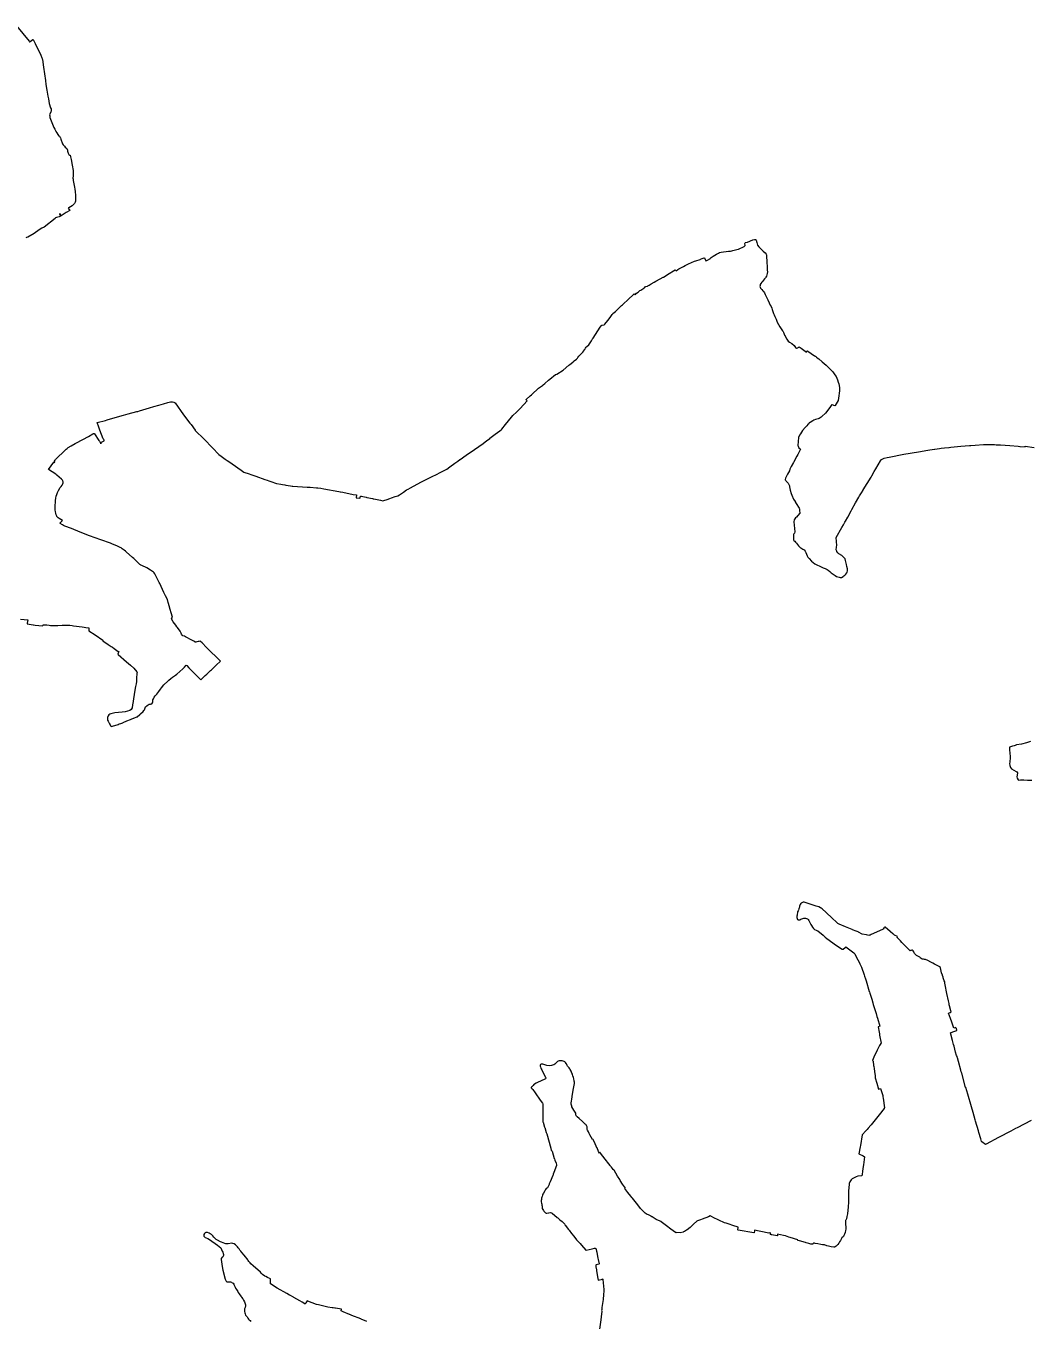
# Model space of a CAD drawing. Header units: inches. Extents: x 1341578 to 1502124, y 557203 to 748561.
# Drawn here: x 1472535 to 1475852, y 596717 to 600995 of the extents above; entities that cross this region are included whole.
import ezdxf

# ---------------------------------------------------------------- set-up
doc = ezdxf.new("R2010")
doc.units = ezdxf.units.IN
doc.header["$MEASUREMENT"] = 0
doc.layers.add('Zipcode', color=7, linetype='Continuous')

msp = doc.modelspace()

# ---------------------------------------------------------------- linework, layer by layer
at = {"layer": 'Zipcode'}
for points in [[(1472503.7, 600994.7), (1472546.3, 600944), (1472547.3, 600942.6), (1472548, 600942.3), (1472549.2, 600943.1), (1472549.6, 600943.4), (1472557.5, 600949.6), (1472558.5, 600950.1), (1472559.5, 600949.5), (1472559.6, 600949.5), (1472566.2, 600936.2), (1472584.2, 600897.5), (1472587.9, 600889.5), (1472589.1, 600886.8), (1472589.3, 600885.8), (1472589.8, 600883.5), (1472593.5, 600858.2), (1472599.7, 600814), (1472599.7, 600813.9), (1472601.4, 600801.2), (1472603.8, 600782.7), (1472607.6, 600762.6), (1472609.2, 600753.6), (1472612, 600738.2), (1472616.8, 600724.6), (1472618.4, 600720.7), (1472618.8, 600716.5), (1472618.4, 600713.6), (1472617.1, 600711), (1472617, 600710.8), (1472613.3, 600700.7), (1472613.6, 600698.1), (1472614.6, 600692.6), (1472627.8, 600659.6), (1472630.3, 600653.3), (1472633.5, 600647.2), (1472634.1, 600646.3), (1472637.1, 600641), (1472640.6, 600635.9), (1472643, 600633.2), (1472645.6, 600630.2), (1472648.7, 600625.8), (1472649.3, 600624.6), (1472651, 600620.8), (1472655.9, 600605.7), (1472658.3, 600602.2), (1472662.1, 600597), (1472664.6, 600594.7), (1472669.9, 600589.6), (1472672.4, 600584.8), (1472672.8, 600581.5), (1472673.2, 600578.1), (1472674.6, 600574.2), (1472676.6, 600570.3), (1472680.7, 600567.7), (1472680.8, 600567.3), (1472682.4, 600563.1), (1472682.7, 600562.4), (1472683.4, 600557.7), (1472684.6, 600553.4), (1472688.3, 600534.6), (1472691.4, 600516.9), (1472691.4, 600503.3), (1472690.8, 600499), (1472690.6, 600492.3), (1472690.8, 600488.2), (1472691.6, 600483.6), (1472692.4, 600478.9), (1472695.2, 600462.1), (1472696.2, 600455.3), (1472697.3, 600447.8), (1472699.3, 600434.4), (1472699.3, 600426.4), (1472699.1, 600419.4), (1472698.6, 600415.7), (1472697.3, 600412.4), (1472695.6, 600408.2), (1472692.8, 600404.4), (1472687.6, 600400.4), (1472676.6, 600394.1), (1472675.2, 600392.9), (1472680, 600385.5), (1472668.1, 600378.3), (1472651.1, 600367.7), (1472647.3, 600375.1), (1472645.8, 600374.4), (1472647.5, 600370.5), (1472649.3, 600366.4), (1472645.2, 600364.6), (1472635.9, 600361.9), (1472632.9, 600360.3), (1472631.7, 600358.4), (1472595.2, 600329.9), (1472587.3, 600326.8), (1472579.2, 600320.8), (1472562.8, 600308.9), (1472542, 600297.5), (1472537.2, 600296), (1472534.5, 600295)], [(1472517.3, 599035.1), (1472541.3, 599033), (1472539.7, 599022), (1472539.3, 599019.7), (1472559, 599016.4), (1472560.3, 599016.3), (1472566, 599015.7), (1472590.4, 599013.4), (1472591.2, 599014), (1472591.3, 599014.4), (1472591.7, 599015.4), (1472592.6, 599016.3), (1472594.2, 599016.8), (1472604.2, 599016.2), (1472612.1, 599015.6), (1472616.4, 599014.9), (1472622.2, 599014.3), (1472641, 599014.7), (1472655.4, 599015.1), (1472679.9, 599015.3), (1472687.8, 599014.4), (1472692.5, 599013.7), (1472720.4, 599010), (1472728, 599008.9), (1472733.1, 599008.1), (1472743, 599006.7), (1472742.5, 598996.6), (1472764.3, 598983.2), (1472789.7, 598965.9), (1472788.8, 598964.1), (1472807.3, 598951.4), (1472816.3, 598945.6), (1472821.3, 598942.4), (1472826.9, 598938.8), (1472840, 598928.9), (1472841.5, 598928.1), (1472839.2, 598919.6), (1472839.9, 598918.4), (1472867.7, 598894.9), (1472881, 598883.6), (1472891.9, 598873.8), (1472901.9, 598861.2), (1472902.4, 598859.1), (1472901.8, 598856.1), (1472900.7, 598840.6), (1472900.5, 598835.1), (1472900, 598829.3), (1472899.5, 598822.1), (1472897.6, 598813), (1472894.3, 598794.3), (1472889.4, 598764.4), (1472889.2, 598762.9), (1472887.3, 598752.4), (1472886.5, 598742.1), (1472883.3, 598737.3), (1472878.4, 598733.7), (1472862.9, 598729.6), (1472853.1, 598728.6), (1472828.4, 598725.9), (1472819.6, 598724.1), (1472815.4, 598723), (1472811.8, 598721.3), (1472809.2, 598719.4), (1472806.8, 598716.1), (1472805.4, 598713.7), (1472804.6, 598710.8), (1472804.4, 598706.4), (1472805, 598702.1), (1472806.4, 598699), (1472811.1, 598689.8), (1472813, 598686.1), (1472814.8, 598683.5), (1472816, 598682.9), (1472816.7, 598682.4), (1472818.9, 598681.4), (1472820.7, 598681.6), (1472832, 598685.4), (1472836.2, 598686.7), (1472839.7, 598688), (1472843.6, 598689.2), (1472848.5, 598690.4), (1472855.3, 598693.3), (1472855.9, 598693.6), (1472868.4, 598699.6), (1472880.2, 598704.2), (1472882.9, 598705.2), (1472890.6, 598708), (1472892.1, 598708.5), (1472902, 598712.9), (1472902.1, 598713), (1472911.2, 598720.1), (1472913.8, 598722.7), (1472922, 598730.9), (1472924.4, 598733.2), (1472926.6, 598735.7), (1472927.5, 598738.9), (1472927.8, 598739.7), (1472930.2, 598745.4), (1472935.9, 598750.6), (1472938.8, 598752.6), (1472942.1, 598754.2), (1472944.4, 598754.9), (1472946.4, 598755), (1472948.3, 598755.2), (1472950.5, 598756.1), (1472952.9, 598758.6), (1472954.1, 598762.4), (1472954.7, 598766.1), (1472954.8, 598768.5), (1472956, 598771.9), (1472959.1, 598777.3), (1472962.6, 598782.1), (1472967.7, 598787.8), (1472974.4, 598796.1), (1472979.3, 598804.5), (1472982.7, 598808.8), (1472990.8, 598818.8), (1473003.4, 598830.3), (1473005.7, 598832.4), (1473007, 598833.6), (1473014.2, 598839.4), (1473019.6, 598843.7), (1473028.8, 598850.5), (1473033.5, 598854), (1473053.9, 598871.3), (1473059, 598877.1), (1473064.6, 598883.4), (1473064.7, 598883.6), (1473066.5, 598881.8), (1473073.5, 598875), (1473112.9, 598834.9), (1473117.1, 598838.9), (1473127.5, 598848.8), (1473132.2, 598853.4), (1473145.3, 598865.9), (1473147.8, 598868.2), (1473163.4, 598883.1), (1473177.8, 598897), (1473131.6, 598941.6), (1473116.8, 598957.7), (1473111.5, 598962.1), (1473111.3, 598962.3), (1473107.2, 598961.9), (1473104.4, 598961.3), (1473099.2, 598960.2), (1473096.3, 598959.7), (1473094, 598959.8), (1473093.6, 598960), (1473089.6, 598962.8), (1473078.9, 598968.4), (1473066.5, 598975), (1473062.1, 598977.3), (1473062, 598977.4), (1473059, 598978.9), (1473053.4, 598980.7), (1473051, 598982.7), (1473049.3, 598986), (1473048.3, 598989.6), (1473045.1, 598996), (1473035.3, 599008.2), (1473034.1, 599010), (1473030.3, 599015.3), (1473025.9, 599021.4), (1473021.5, 599026.9), (1473016.5, 599036.2), (1473019.8, 599042), (1473015, 599056.4), (1473011.9, 599067.7), (1473009.7, 599075.2), (1473009.4, 599076.5), (1473005.2, 599090.8), (1473002.8, 599100.2), (1472996.4, 599112.8), (1472995.3, 599115), (1472992.2, 599121.2), (1472991.2, 599123.2), (1472977.3, 599153.5), (1472975.6, 599156.7), (1472972.3, 599163.2), (1472960.8, 599185.5), (1472958.8, 599188.6), (1472956.5, 599190.6), (1472946.1, 599197.6), (1472944.7, 599198.5), (1472939.5, 599201.7), (1472934.4, 599204.7), (1472932.6, 599205.8), (1472930.2, 599206.8), (1472922, 599210.3), (1472917.6, 599212.1), (1472914.9, 599213.2), (1472913.3, 599214.5), (1472911.3, 599216.1), (1472892.3, 599234.7), (1472891.6, 599235.4), (1472887.6, 599239.1), (1472866.7, 599258.2), (1472863.6, 599260.3), (1472859.5, 599263.1), (1472853, 599267.6), (1472850.5, 599269.9), (1472849.2, 599271), (1472846.5, 599272.3), (1472834.9, 599277.6), (1472821.5, 599283.2), (1472814.8, 599286), (1472782.8, 599297.6), (1472745.7, 599311), (1472714.8, 599322.3), (1472685.3, 599334.3), (1472663.3, 599343), (1472659.3, 599344.6), (1472658.8, 599344.9), (1472656.3, 599346.6), (1472648.4, 599351.8), (1472647.6, 599352.2), (1472656.4, 599360.8), (1472651, 599364.7), (1472645.5, 599368.1), (1472642.9, 599369.5), (1472641.6, 599370.2), (1472639.4, 599372), (1472638.9, 599372.3), (1472636.9, 599375), (1472635.2, 599380), (1472634.1, 599385.7), (1472633.4, 599389.9), (1472632.2, 599396.2), (1472632, 599399.3), (1472631.6, 599406.7), (1472632.7, 599426.4), (1472632.8, 599427.2), (1472633.8, 599434.9), (1472635, 599441.8), (1472637.1, 599447.5), (1472639.7, 599454.1), (1472642.1, 599458.2), (1472643, 599459.8), (1472648.7, 599469.7), (1472651.6, 599473.6), (1472654.9, 599478.2), (1472656.8, 599481.9), (1472657.7, 599486), (1472657.8, 599489.1), (1472657.5, 599490.7), (1472657.3, 599491.7), (1472656, 599494), (1472652.5, 599498.2), (1472637.6, 599510.6), (1472633.9, 599513.7), (1472633.7, 599513.9), (1472609.8, 599530.1), (1472626.9, 599553.6), (1472628.9, 599552.1), (1472630.6, 599554.3), (1472628.8, 599557), (1472629.2, 599557.5), (1472631.9, 599560.9), (1472633.4, 599562.6), (1472666.3, 599594.6), (1472668.6, 599596.9), (1472671.1, 599599.1), (1472674.8, 599602.3), (1472684.2, 599607.8), (1472697.8, 599615.5), (1472701.7, 599617.8), (1472741.4, 599638.8), (1472756.5, 599647.2), (1472758.9, 599648.4), (1472760.3, 599648.5), (1472761.3, 599647.9), (1472776.1, 599625.8), (1472778, 599623), (1472781.3, 599617.1), (1472782.2, 599615.6), (1472782.5, 599614.8), (1472782.7, 599615.7), (1472783.2, 599617.3), (1472783.8, 599618.6), (1472785, 599620), (1472786.9, 599621.1), (1472789.1, 599622.1), (1472791.6, 599623.2), (1472793.5, 599624.3), (1472794, 599624.9), (1472793.1, 599626.7), (1472792.2, 599628.4), (1472790.6, 599631.2), (1472785.1, 599645.1), (1472779.1, 599660), (1472775.6, 599669.4), (1472770, 599684.4), (1472770.9, 599684.6), (1472797.8, 599691.9), (1472804, 599693.6), (1472853.4, 599708), (1472857.8, 599709.3), (1472872.8, 599713.2), (1472901.3, 599720.7), (1472904.3, 599721.6), (1472910.7, 599723.5), (1472942.9, 599733.2), (1472957.5, 599737.2), (1472957.6, 599737.2), (1472974.1, 599741.7), (1472981.7, 599743.8), (1472989.5, 599746.1), (1473004.1, 599750.4), (1473012.8, 599753), (1473019.5, 599753.6), (1473023.4, 599752.2), (1473026.1, 599751.3), (1473026.1, 599751.2), (1473026.2, 599751.2), (1473027.5, 599749.9), (1473027.6, 599749.7), (1473056, 599710.3), (1473076.7, 599683.2), (1473080.5, 599678.1), (1473093.9, 599659.8), (1473094.5, 599658.9), (1473123.4, 599629.7), (1473151, 599600.9), (1473172.4, 599578.7), (1473180, 599573.3), (1473193.6, 599564.1), (1473200.2, 599559.5), (1473205.2, 599556.1), (1473216, 599548.7), (1473246, 599527.5), (1473255.3, 599521.2), (1473272.4, 599515), (1473278, 599513), (1473284.2, 599510.9), (1473294.5, 599507.3), (1473324.2, 599497), (1473331.7, 599494.3), (1473337.3, 599492.3), (1473343.8, 599490), (1473362.6, 599483.7), (1473377.5, 599480.7), (1473383.1, 599479.9), (1473390.1, 599478.8), (1473393.5, 599478.3), (1473409.3, 599475.9), (1473415, 599475), (1473417, 599474.9), (1473464, 599471.7), (1473470.1, 599471.2), (1473474.2, 599470.9), (1473495.2, 599469), (1473499, 599468.7), (1473509.4, 599467.8), (1473518.9, 599466.1), (1473569, 599457), (1473572.9, 599456.3), (1473574, 599456.1), (1473581.5, 599454.5), (1473616.2, 599447.2), (1473626.9, 599445.8), (1473626.8, 599445.2), (1473626.3, 599436.8), (1473626.3, 599435.8), (1473626.5, 599435.8), (1473627.8, 599435.8), (1473638.3, 599435.2), (1473639.5, 599435.7), (1473639.6, 599437.3), (1473640, 599441.8), (1473641.7, 599441.6), (1473643.3, 599441.3), (1473648.1, 599440.5), (1473659, 599438.1), (1473661.5, 599437.6), (1473679.8, 599433.7), (1473679.9, 599433.6), (1473682.5, 599433.1), (1473684.8, 599432.6), (1473706.3, 599428), (1473713.8, 599426.6), (1473713.9, 599426.6), (1473717.1, 599427.5), (1473728.1, 599431.1), (1473737.1, 599434.1), (1473742.6, 599436), (1473755.3, 599440.3), (1473763.7, 599442.9), (1473769, 599445.6), (1473782.4, 599455.3), (1473792.6, 599462), (1473797.5, 599464.8), (1473805.9, 599469.6), (1473839.6, 599487.8), (1473874.7, 599505.6), (1473893.4, 599514.5), (1473901.1, 599518.1), (1473903.9, 599519.4), (1473925.2, 599530.9), (1473935, 599537.9), (1473952.1, 599550.8), (1473961.4, 599557.2), (1473968.8, 599562.3), (1473969.8, 599563.1), (1473989.7, 599576.9), (1474016.4, 599595.3), (1474045, 599615.9), (1474058, 599625.1), (1474062.7, 599628.4), (1474067.6, 599631.8), (1474067.1, 599633.6), (1474085.2, 599646.4), (1474100.2, 599657.5), (1474104.8, 599660.8), (1474106.8, 599662.3), (1474119.2, 599678), (1474138.6, 599702.6), (1474143.4, 599707.6), (1474155.3, 599719.3), (1474159.4, 599723.3), (1474167.9, 599731.6), (1474190.7, 599756.1), (1474190.8, 599756.2), (1474189.5, 599757.6), (1474187.1, 599760.1), (1474187.3, 599760.3), (1474201.2, 599773.3), (1474204.8, 599776.7), (1474209.3, 599780.9), (1474225, 599795.5), (1474228.4, 599798.6), (1474241.9, 599807.4), (1474243.8, 599809.1), (1474249.2, 599813.7), (1474261.6, 599824.6), (1474265.2, 599827.6), (1474284.1, 599843.5), (1474285.1, 599843.8), (1474288.9, 599845), (1474310.1, 599858.2), (1474328.8, 599874), (1474330.7, 599875.5), (1474342.5, 599884.8), (1474346.4, 599888), (1474353.2, 599893.7), (1474356.9, 599897.4), (1474358, 599899.1), (1474361.1, 599904), (1474370, 599912.2), (1474371.2, 599913.3), (1474375.2, 599918.1), (1474376.1, 599919.2), (1474381.4, 599926.1), (1474383.1, 599930.1), (1474385.2, 599933.7), (1474388.2, 599936.4), (1474394.6, 599941.7), (1474403.4, 599955.1), (1474408, 599963.2), (1474408.4, 599963.9), (1474416.1, 599975.1), (1474432.4, 599999.2), (1474436.9, 600006), (1474437.1, 600006.1), (1474438.8, 600006.3), (1474443.6, 600006.9), (1474444.3, 600007), (1474444.8, 600007), (1474447.2, 600009.7), (1474457.6, 600021.7), (1474464.9, 600031.3), (1474471.5, 600041.4), (1474473, 600043.1), (1474474, 600044.4), (1474477.7, 600047.7), (1474482.4, 600052), (1474502.4, 600070.9), (1474505.4, 600073.7), (1474510, 600078), (1474521.6, 600088.6), (1474544.1, 600109.5), (1474547.1, 600106.7), (1474551.5, 600112.5), (1474556.9, 600115.8), (1474563.1, 600120.3), (1474565.7, 600122), (1474575.6, 600128.7), (1474578.7, 600130.8), (1474579.2, 600131.2), (1474581.5, 600133.5), (1474587.8, 600134.8), (1474589.4, 600135.8), (1474594.1, 600138.7), (1474600.1, 600142.3), (1474610.7, 600148.8), (1474616.1, 600152.1), (1474617.4, 600152.9), (1474640.4, 600164.7), (1474641.3, 600165.3), (1474646.5, 600168.6), (1474654.3, 600173.6), (1474679.1, 600188.9), (1474682.5, 600186.4), (1474683.2, 600185.8), (1474688.8, 600189.7), (1474692.1, 600191.9), (1474707.3, 600200.4), (1474712.6, 600203.3), (1474723.6, 600209.4), (1474743.1, 600218), (1474747.3, 600219.3), (1474761.9, 600223.7), (1474763.2, 600224.2), (1474768.9, 600226.4), (1474775.8, 600229), (1474776.8, 600228.6), (1474776.8, 600228.6), (1474777.4, 600227), (1474780.6, 600218.6), (1474784.5, 600219.9), (1474795.8, 600227), (1474796.1, 600227.3), (1474798.2, 600229.4), (1474801.6, 600232.1), (1474805.2, 600234.3), (1474811, 600237.7), (1474816.2, 600240.8), (1474822.4, 600244.4), (1474826.5, 600245.8), (1474831.7, 600247.2), (1474855.9, 600250.5), (1474862.7, 600250.7), (1474866.2, 600251.5), (1474870.2, 600252.5), (1474883.7, 600255.9), (1474888.7, 600257.8), (1474907.1, 600266.1), (1474910.4, 600269.4), (1474909.6, 600276.4), (1474911.1, 600278.5), (1474912.1, 600279.5), (1474918.5, 600280.9), (1474936.3, 600288), (1474941.3, 600289.1), (1474944, 600289.5), (1474945.3, 600289.3), (1474945.5, 600289.3), (1474946.5, 600288.1), (1474947.6, 600285.9), (1474947.8, 600284.9), (1474948.3, 600282.7), (1474948.4, 600282.2), (1474949.1, 600279), (1474950, 600274.8), (1474951.8, 600270.5), (1474955.4, 600265.3), (1474970.3, 600251.1), (1474976.9, 600244.8), (1474980.6, 600240.5), (1474981.5, 600238.7), (1474981.5, 600235.9), (1474981.4, 600232.3), (1474981.7, 600229.6), (1474982.5, 600219.8), (1474983.8, 600193.3), (1474983.9, 600188), (1474984.1, 600182.6), (1474983.7, 600176.6), (1474982.9, 600172.4), (1474982.9, 600172.4), (1474981.5, 600168.5), (1474979.6, 600165.1), (1474977.5, 600162.2), (1474974.7, 600158.9), (1474971.4, 600155.4), (1474967.6, 600150.9), (1474965.6, 600148.7), (1474962.4, 600144), (1474960.6, 600140.1), (1474959.8, 600137.3), (1474959.7, 600134.1), (1474960.4, 600131.8), (1474961.7, 600128.9), (1474963.8, 600126), (1474965.5, 600123.8), (1474968.9, 600120.2), (1474972, 600116.9), (1474974.4, 600112.6), (1474976.8, 600107.8), (1474980.3, 600101.1), (1474985.7, 600090.1), (1474990, 600080.3), (1474992.6, 600074.6), (1474993.8, 600072.1), (1474996.3, 600067.7), (1474998.8, 600062.4), (1475000.5, 600057.8), (1475002.4, 600051.7), (1475004.9, 600044.8), (1475006.7, 600040.4), (1475009, 600034.8), (1475012.7, 600025.7), (1475017, 600016.2), (1475025.7, 600001), (1475034.6, 599987.7), (1475036.1, 599985.2), (1475037.1, 599983), (1475037.3, 599982.4), (1475038.2, 599980.2), (1475041.2, 599973.8), (1475041.4, 599973.4), (1475044.3, 599967.3), (1475048, 599959.9), (1475052.5, 599953.7), (1475057.1, 599950.6), (1475065.1, 599945.6), (1475072.2, 599938.9), (1475077.5, 599932.8), (1475080.6, 599930.7), (1475084.5, 599931.8), (1475087, 599933.9), (1475087.9, 599934.2), (1475088.3, 599934.3), (1475092.9, 599932.8), (1475096.2, 599930.2), (1475109.2, 599920.5), (1475113.6, 599917.3), (1475113.9, 599918.1), (1475114.7, 599920.1), (1475117.1, 599921.1), (1475117.6, 599920.7), (1475140.1, 599905.4), (1475141.9, 599904.1), (1475142.8, 599903.5), (1475146.1, 599901), (1475151.7, 599896.7), (1475153.5, 599895.4), (1475154.1, 599895), (1475165.4, 599885.5), (1475178.7, 599874.3), (1475193.3, 599859), (1475199.8, 599852.2), (1475207.3, 599842.1), (1475211.5, 599836.4), (1475215.4, 599826), (1475218.5, 599817.6), (1475220.4, 599812.7), (1475222.7, 599800.5), (1475222, 599789.3), (1475218.9, 599765.3), (1475217.5, 599757.4), (1475208.5, 599741.1), (1475208.2, 599740.9), (1475207.3, 599740.3), (1475206.5, 599739.8), (1475198.3, 599743.2), (1475196.4, 599742.7), (1475195.9, 599742.2), (1475194.5, 599740.7), (1475190.5, 599734.9), (1475176.5, 599715.8), (1475163.7, 599704.2), (1475161.7, 599702.7), (1475158.6, 599700.2), (1475155.4, 599698.2), (1475151.8, 599696.5), (1475147.5, 599695.5), (1475142.7, 599694.6), (1475137.1, 599692.5), (1475133.8, 599690.9), (1475125.1, 599684.9), (1475122.6, 599683.3), (1475120.8, 599680.7), (1475118.2, 599677.8), (1475114.6, 599673.4), (1475109.3, 599667.9), (1475100.7, 599657.9), (1475093.1, 599647.2), (1475090.5, 599643), (1475086.5, 599634.9), (1475085.5, 599622.5), (1475085.1, 599608.8), (1475085.5, 599606.9), (1475087.9, 599601.5), (1475093.6, 599597.1), (1475085.6, 599581.4), (1475084.5, 599579.4), (1475081.5, 599574), (1475071.1, 599555), (1475069.9, 599553.2), (1475062.4, 599540), (1475058.8, 599530.8), (1475056.7, 599525.5), (1475050.9, 599514.6), (1475043.5, 599500.7), (1475042.5, 599496.4), (1475043.1, 599495.3), (1475043.6, 599494.6), (1475044.6, 599493), (1475046.2, 599491.3), (1475048.7, 599489.1), (1475053.1, 599484.1), (1475055.5, 599479.8), (1475056.8, 599475.3), (1475057.3, 599472), (1475059.1, 599461.7), (1475063.2, 599450), (1475064.9, 599445.3), (1475070.9, 599432.1), (1475075.8, 599423.9), (1475076.4, 599422.9), (1475079.7, 599417.8), (1475089.6, 599402.3), (1475089.9, 599400.1), (1475089.9, 599399.8), (1475090.8, 599391.8), (1475091.3, 599387.5), (1475090.9, 599384.6), (1475090.5, 599383.8), (1475080.3, 599372.2), (1475077.3, 599369.7), (1475074.4, 599366.8), (1475072.1, 599363.3), (1475071.8, 599357), (1475074.6, 599323.5), (1475073.6, 599319.7), (1475071.8, 599317.2), (1475070.6, 599315.4), (1475070, 599305.9), (1475070.6, 599297.3), (1475072, 599295.1), (1475074.5, 599292.4), (1475076.9, 599289.6), (1475080.3, 599285.8), (1475083.5, 599282.1), (1475087, 599277.5), (1475089.3, 599275.3), (1475092.7, 599272), (1475094.2, 599270.5), (1475097.6, 599268.7), (1475101.4, 599266.6), (1475105.6, 599264.1), (1475108.9, 599260.4), (1475111.2, 599256), (1475115.8, 599244.6), (1475117.9, 599240.6), (1475121.9, 599235.2), (1475130.1, 599226.8), (1475140.7, 599218.3), (1475163.6, 599207), (1475168.6, 599204.8), (1475174.5, 599202.3), (1475181.7, 599199.5), (1475185.2, 599197.2), (1475190.1, 599192.6), (1475195.1, 599187.9), (1475208.5, 599179.1), (1475212.6, 599176.4), (1475216.8, 599174.8), (1475220.9, 599173.6), (1475224.4, 599173.2), (1475229.4, 599173.4), (1475234.6, 599176.3), (1475237, 599178.2), (1475239.5, 599180.5), (1475242.9, 599183.7), (1475246.2, 599188.8), (1475247.4, 599190.8), (1475248.8, 599195.2), (1475248.3, 599201.9), (1475246.7, 599209.6), (1475245, 599216.3), (1475243.5, 599224.6), (1475242.5, 599229.5), (1475240.7, 599234.3), (1475237.2, 599239.4), (1475233.9, 599242.6), (1475230.6, 599245.3), (1475220.6, 599251.2), (1475217.2, 599254.6), (1475213.9, 599259.3), (1475213.2, 599260.2), (1475211, 599264.4), (1475212.7, 599273.3), (1475212.9, 599274.7), (1475213.2, 599278.8), (1475211.3, 599304.6), (1475230.4, 599338.6), (1475235.2, 599347.1), (1475240.1, 599355.7), (1475242.1, 599359.2), (1475249.4, 599372.1), (1475261, 599393.2), (1475263.6, 599398), (1475275.2, 599419.1), (1475286.5, 599438.6), (1475288.8, 599442.5), (1475294.8, 599452.9), (1475300.1, 599461.9), (1475300.3, 599462.3), (1475326.5, 599504.7), (1475328.8, 599508.8), (1475336.7, 599522.9), (1475341.9, 599532.2), (1475358.1, 599558.8), (1475360, 599561.5), (1475360.9, 599562.9), (1475370.4, 599567.1), (1475379.9, 599569.1), (1475386.5, 599570.7), (1475435.1, 599580), (1475483.7, 599588.4), (1475502.5, 599591.6), (1475507.6, 599592.5), (1475520.5, 599594.7), (1475536.2, 599597), (1475537.5, 599597.2), (1475553.1, 599599), (1475558.3, 599599.6), (1475569.7, 599600.8), (1475583.2, 599602.4), (1475584.2, 599602.6), (1475584.9, 599602.6), (1475590.3, 599603.1), (1475623.5, 599606.2), (1475651.5, 599608.6), (1475656.4, 599609.1), (1475670.6, 599610.5), (1475698.5, 599612.5), (1475733.8, 599611.7), (1475734.2, 599611.7), (1475740.2, 599611.5), (1475754.3, 599610.9), (1475785.5, 599608.9), (1475812.7, 599606.5), (1475817.7, 599606.1), (1475818.7, 599606), (1475835.4, 599604), (1475835.7, 599606.5), (1475865.5, 599602.2)], [(1475852.8, 598630.8), (1475849.7, 598629.8), (1475840.3, 598626.9), (1475823.5, 598622.5), (1475806.7, 598620), (1475802.3, 598618.4), (1475799, 598617.4), (1475794.2, 598615.9), (1475790.6, 598614.7), (1475784.4, 598612.5), (1475783.8, 598611.1), (1475783.7, 598609.1), (1475783.6, 598603.6), (1475785.7, 598582), (1475785.8, 598572.7), (1475785.4, 598568.2), (1475785.1, 598564.7), (1475784.9, 598563.1), (1475784, 598558.5), (1475784.6, 598552.4), (1475787.1, 598546), (1475790.6, 598541), (1475806.3, 598532.6), (1475808.4, 598531.1), (1475810.1, 598527.8), (1475809.1, 598520.5), (1475808.1, 598514.8), (1475808.7, 598510), (1475812.2, 598504.7), (1475814.8, 598504), (1475819.8, 598504.2), (1475825, 598504.3), (1475831.6, 598504.2), (1475842.9, 598503.5), (1475857.9, 598503.2)], [(1475855.2, 597379.6), (1475809.1, 597355.6), (1475803.7, 597352.8), (1475788.1, 597344.7), (1475747.6, 597323.5), (1475707.1, 597301.9), (1475706.8, 597301.7), (1475704.4, 597300.8), (1475692, 597309.3), (1475691.1, 597309.9), (1475688.7, 597318.7), (1475682.8, 597340.1), (1475681.3, 597345.1), (1475681.3, 597345.1), (1475672.1, 597377.2), (1475670.7, 597382.2), (1475664, 597405.5), (1475658.4, 597425), (1475646.5, 597466.9), (1475639.9, 597488.8), (1475639.6, 597488.9), (1475638.6, 597489), (1475625.9, 597535.9), (1475624.7, 597540.5), (1475623.3, 597545.7), (1475615.8, 597574.3), (1475612.2, 597586.5), (1475611.5, 597589), (1475610.8, 597591.4), (1475609.1, 597594.7), (1475605.6, 597605), (1475600.6, 597624.7), (1475599.2, 597630.2), (1475595.9, 597643.3), (1475589.3, 597669.5), (1475596.3, 597672.3), (1475606.2, 597676.2), (1475610.3, 597677.9), (1475608.3, 597683.5), (1475607, 597685.8), (1475606.4, 597686.9), (1475603, 597685.7), (1475600.4, 597684.8), (1475592, 597708), (1475590, 597713.6), (1475589, 597716.2), (1475582.1, 597734.5), (1475588, 597736.8), (1475590.9, 597738), (1475590, 597741.7), (1475586, 597757.9), (1475585.1, 597762.1), (1475584.4, 597765.5), (1475582.6, 597774.5), (1475577.3, 597798.7), (1475575, 597810.2), (1475573.7, 597817), (1475572.8, 597821.7), (1475570.8, 597833.4), (1475570.3, 597838), (1475567.9, 597841.4), (1475564.9, 597850.8), (1475564.5, 597852.6), (1475563, 597858.7), (1475562.8, 597859.8), (1475559.8, 597867.7), (1475555.8, 597883.6), (1475555.3, 597885.6), (1475554.4, 597886.8), (1475552.8, 597887.5), (1475551.3, 597888.1), (1475549.1, 597888.9), (1475536.5, 597895.7), (1475530.7, 597898.8), (1475524.5, 597902.1), (1475514.1, 597907.6), (1475506, 597911.7), (1475503.6, 597911.8), (1475503.5, 597911.8), (1475500.1, 597911.9), (1475495.9, 597912.6), (1475492.2, 597914.6), (1475489.1, 597917.2), (1475487.7, 597918.6), (1475477.1, 597924.5), (1475474.2, 597926.7), (1475471.9, 597928.8), (1475469.9, 597931.4), (1475468.7, 597933.3), (1475467.5, 597936.5), (1475467.4, 597936.6), (1475466.1, 597939.7), (1475465, 597941.2), (1475463.2, 597942.2), (1475461.5, 597942.4), (1475460.8, 597942.5), (1475459.1, 597941.6), (1475457.4, 597940.7), (1475455.9, 597940.4), (1475438.5, 597957.4), (1475428.5, 597968), (1475424.2, 597972.5), (1475422.4, 597974.4), (1475414.4, 597983.3), (1475413.3, 597984.4), (1475413.4, 597986.8), (1475404.3, 597992.1), (1475399.3, 597995.9), (1475398.7, 597996.5), (1475390.6, 598002.5), (1475389.2, 598003.5), (1475373.6, 598018.1), (1475372, 598018.6), (1475367.3, 598015.8), (1475368.4, 598012.6), (1475368.3, 598012.6), (1475364.5, 598010.9), (1475327.4, 597993.8), (1475326.8, 597993.5), (1475323.8, 597992.2), (1475323, 597991.9), (1475322.7, 597991.8), (1475322.4, 597991.7), (1475322, 597991.5), (1475319.4, 597991.1), (1475311.3, 597992.4), (1475297.2, 597995.5), (1475285.2, 598001.6), (1475283.5, 598002.4), (1475277.2, 598005), (1475265.7, 598009.8), (1475264.3, 598010.4), (1475241.9, 598019.6), (1475221.3, 598028), (1475217.3, 598030.1), (1475212.8, 598034.6), (1475198.4, 598048.2), (1475178.8, 598066.1), (1475164.6, 598079.1), (1475161.9, 598081.1), (1475160.2, 598082.1), (1475159.5, 598082.5), (1475154, 598084.8), (1475145.7, 598087.4), (1475145.5, 598087.5), (1475125.6, 598093.9), (1475105.5, 598100.4), (1475104.7, 598100.7), (1475102.2, 598100.3), (1475100.1, 598099.9), (1475098, 598098.9), (1475096.2, 598097.6), (1475094.2, 598095.8), (1475092.3, 598093.4), (1475091.2, 598090.4), (1475090.6, 598087), (1475090, 598084.5), (1475089.3, 598081.7), (1475088, 598078.2), (1475086.6, 598074.7), (1475085.3, 598071.8), (1475084, 598068.3), (1475083.1, 598065), (1475082.5, 598060.7), (1475082.1, 598056.6), (1475081.9, 598055.2), (1475081.8, 598053.6), (1475081.8, 598053), (1475081.7, 598049.9), (1475082.2, 598046.9), (1475083.8, 598043.2), (1475085.3, 598042.5), (1475087.2, 598042.1), (1475090.5, 598042.3), (1475092.1, 598042.5), (1475094.8, 598044.3), (1475097.6, 598046), (1475101.2, 598047.1), (1475104.9, 598047.9), (1475109.6, 598048), (1475113.2, 598047.1), (1475116.6, 598045.4), (1475119.1, 598043.2), (1475121.3, 598039.8), (1475127.4, 598027.4), (1475129.6, 598023.5), (1475133.3, 598018.2), (1475136.7, 598014.1), (1475139.9, 598010.9), (1475145.1, 598008.2), (1475147, 598007.5), (1475151.1, 598005.5), (1475167.9, 597991.5), (1475175.3, 597985.3), (1475180.8, 597981.1), (1475212.7, 597957.7), (1475231.7, 597945.9), (1475234.2, 597945.1), (1475240.9, 597950.6), (1475242.7, 597952.1), (1475243.6, 597952.9), (1475260.4, 597940.4), (1475270.2, 597933), (1475273, 597930.2), (1475274.5, 597927.3), (1475283.4, 597909.9), (1475287.1, 597902.1), (1475289.4, 597897.4), (1475295.3, 597885.7), (1475303.8, 597860.4), (1475305.3, 597856.2), (1475306.4, 597853), (1475307.3, 597850.4), (1475310.6, 597840.7), (1475310.7, 597840.6), (1475320.7, 597805.7), (1475321.2, 597804.2), (1475322.4, 597800.5), (1475329, 597779.8), (1475332.6, 597767.8), (1475334, 597763.2), (1475343.1, 597732.9), (1475346.1, 597723), (1475347.7, 597717.8), (1475355.7, 597691.3), (1475350.3, 597689.5), (1475353.2, 597671.5), (1475354.2, 597666.1), (1475355, 597661.2), (1475359.5, 597635.5), (1475359.1, 597634.3), (1475354.9, 597627.1), (1475352.3, 597622.5), (1475347.1, 597612), (1475343.5, 597604.7), (1475338.3, 597593.8), (1475333.2, 597583), (1475331, 597578.2), (1475333.1, 597576), (1475334.9, 597561.6), (1475335.5, 597558), (1475336.5, 597551.6), (1475339.6, 597533.1), (1475339.8, 597529.9), (1475340.2, 597524.5), (1475340.5, 597521), (1475345.7, 597502.4), (1475351.1, 597483.3), (1475357.7, 597485.5), (1475358, 597485), (1475363.5, 597468.7), (1475365.6, 597462.3), (1475365.8, 597460.1), (1475366, 597457.4), (1475366.4, 597453.3), (1475370.6, 597421.1), (1475370.4, 597420.2), (1475370.3, 597419.9), (1475370.1, 597419.6), (1475353.1, 597398.8), (1475327.2, 597365.8), (1475325.7, 597364.2), (1475316.7, 597353.9), (1475313.7, 597350.4), (1475309.1, 597345.2), (1475297.7, 597332.1), (1475291.2, 597297.1), (1475290.3, 597292.7), (1475286.1, 597269.9), (1475300.7, 597262.4), (1475305.1, 597260.1), (1475301.6, 597233.3), (1475300.8, 597227.9), (1475298.8, 597212.3), (1475297.3, 597201.5), (1475296.9, 597199.7), (1475296.3, 597197.1), (1475294.5, 597196.4), (1475283, 597195.4), (1475277.8, 597193.8), (1475273.3, 597191.9), (1475268.6, 597189.6), (1475268.4, 597189.5), (1475264.7, 597186.9), (1475260.8, 597183.6), (1475258.2, 597180.5), (1475256.3, 597176.6), (1475254.6, 597171.3), (1475253.8, 597166.2), (1475253.2, 597160.4), (1475252.7, 597154.7), (1475252.5, 597149), (1475252.5, 597145.8), (1475252.5, 597141.3), (1475252.2, 597137.3), (1475252.1, 597132.4), (1475252.1, 597127.8), (1475251.9, 597121.3), (1475251.6, 597109.8), (1475251.2, 597094.2), (1475248.6, 597070.9), (1475247, 597062.4), (1475245.4, 597055.1), (1475243.1, 597050.5), (1475241.9, 597049.4), (1475241.9, 597046.9), (1475242.2, 597039.6), (1475242.6, 597034.8), (1475242.9, 597029.5), (1475243.1, 597025.1), (1475243.3, 597020.7), (1475242.5, 597016.2), (1475240.9, 597010), (1475239, 597004.3), (1475236.8, 596999.6), (1475235.4, 596996.6), (1475230.5, 596991.8), (1475227.9, 596988.2), (1475225.3, 596983.3), (1475222.6, 596978.5), (1475219.9, 596974), (1475217.3, 596970.3), (1475215.1, 596967.6), (1475211.9, 596964.6), (1475208.5, 596962.6), (1475205.8, 596961.5), (1475203.5, 596961), (1475194.3, 596962.1), (1475190.1, 596963.3), (1475186.1, 596964.4), (1475181, 596966), (1475172.8, 596968.5), (1475166.3, 596969.5), (1475160.2, 596970.4), (1475151.2, 596971.8), (1475142, 596973.8), (1475139.8, 596974.7), (1475138.6, 596974.9), (1475136, 596974.6), (1475134.8, 596972.4), (1475133.8, 596971.4), (1475133.4, 596971.3), (1475132.2, 596971), (1475127.8, 596971.7), (1475121, 596973.4), (1475112.2, 596975.7), (1475110.2, 596976.3), (1475090, 596982), (1475084.4, 596983.6), (1475084.7, 596985.7), (1475059.8, 596993.2), (1475059.3, 596993.4), (1475055, 596994.8), (1475044.4, 596998.4), (1475037.3, 597000.2), (1475017.9, 597004), (1475017.8, 597002.7), (1475017.5, 596998.8), (1475016.6, 596999), (1474998.8, 597002.2), (1474998.2, 597002.3), (1474994.2, 597003.5), (1474994.6, 597005.1), (1474995.3, 597007.6), (1474989.7, 597008.9), (1474989.2, 597007), (1474962.4, 597012.7), (1474957.3, 597013.8), (1474941.7, 597017.1), (1474941.4, 597015.6), (1474940.1, 597008.8), (1474939.4, 597008.9), (1474887.4, 597017.7), (1474886.3, 597018.4), (1474888, 597026.5), (1474888.1, 597027.1), (1474869.7, 597032.9), (1474858, 597036.9), (1474851.8, 597039), (1474847.9, 597040.3), (1474842.9, 597042), (1474823.7, 597051), (1474817.4, 597054), (1474812, 597056.5), (1474795.3, 597064.3), (1474789.3, 597061.8), (1474768.9, 597053.6), (1474763.8, 597051.9), (1474753, 597048.5), (1474751.5, 597047.4), (1474740.4, 597037.5), (1474728.7, 597026.3), (1474719.2, 597018.3), (1474717.4, 597017.3), (1474710.3, 597013.4), (1474709.2, 597012.7), (1474707.5, 597011.8), (1474707.2, 597011.5), (1474706.2, 597010.7), (1474706.1, 597010.7), (1474695.9, 597008.1), (1474695.8, 597008.1), (1474685.6, 597009.4), (1474683.1, 597008.3), (1474677.7, 597011.9), (1474660.9, 597024.5), (1474655.3, 597028.7), (1474646.4, 597035.4), (1474633.8, 597045), (1474632.8, 597045.8), (1474631.7, 597046.3), (1474629.5, 597047.3), (1474617, 597053.2), (1474603.4, 597061.2), (1474602.3, 597061.9), (1474599.4, 597063.6), (1474598.1, 597064.4), (1474595.6, 597065.9), (1474591.3, 597067.8), (1474587.1, 597069.7), (1474580.1, 597073.3), (1474576.6, 597077.6), (1474576.2, 597078), (1474574.3, 597079.9), (1474565.5, 597089), (1474552.8, 597105.7), (1474552.1, 597106.6), (1474538.8, 597123.4), (1474537, 597125.5), (1474533.6, 597129.6), (1474523.6, 597141.7), (1474513.8, 597154.8), (1474515.2, 597156), (1474506.1, 597169.5), (1474498.4, 597182), (1474496.3, 597185.3), (1474489.5, 597196.3), (1474478, 597215.7), (1474477.3, 597215.4), (1474476.6, 597216.2), (1474476.6, 597216.2), (1474474.8, 597218.3), (1474472.8, 597221), (1474469.7, 597225), (1474466.5, 597229.2), (1474465.1, 597231), (1474460.3, 597237), (1474448.5, 597251.8), (1474432.6, 597272.2), (1474431.5, 597273.6), (1474429.9, 597272.4), (1474429.3, 597271.9), (1474426.9, 597277.3), (1474421.7, 597288.8), (1474421.2, 597289.8), (1474419.1, 597294.4), (1474415.4, 597302.3), (1474412.7, 597308.1), (1474412.7, 597308.1), (1474408.1, 597317.8), (1474407.1, 597317.2), (1474406.6, 597316.9), (1474397.8, 597332.3), (1474395.7, 597336.5), (1474393, 597342), (1474390.3, 597347.5), (1474389.3, 597349.9), (1474389.2, 597351.3), (1474389.1, 597351.8), (1474389.1, 597352.4), (1474389.1, 597353.1), (1474388.9, 597355.6), (1474388.4, 597358.5), (1474387, 597362.6), (1474386.5, 597363.5), (1474386.4, 597363.8), (1474386.1, 597364.3), (1474385.2, 597365.3), (1474384.3, 597366.1), (1474382.5, 597367.8), (1474379.2, 597370.8), (1474375.9, 597373.9), (1474373.2, 597376.4), (1474362.8, 597386.2), (1474356.4, 597392), (1474354.1, 597394.2), (1474352.7, 597396), (1474351.6, 597397.7), (1474351.2, 597399.3), (1474351.2, 597399.4), (1474351, 597401.6), (1474351.3, 597403.9), (1474344.7, 597413.7), (1474338.2, 597425.2), (1474337.8, 597426.8), (1474336.4, 597433.4), (1474336.2, 597435.7), (1474336.3, 597438.5), (1474337.7, 597444), (1474338.5, 597449.9), (1474340.5, 597466.4), (1474343.9, 597484.9), (1474347.5, 597502.2), (1474347.1, 597506.3), (1474346.4, 597510), (1474346.3, 597510.4), (1474344.8, 597516.9), (1474343.4, 597521.5), (1474341.7, 597527.3), (1474340.6, 597531), (1474340.2, 597532.3), (1474338.6, 597536.1), (1474338.5, 597536.4), (1474337.1, 597539.7), (1474335.8, 597542.5), (1474334.4, 597545.5), (1474333.7, 597546.8), (1474331.9, 597549.7), (1474331.6, 597550.1), (1474329.1, 597553.4), (1474327, 597555.7), (1474324.4, 597559.1), (1474323.4, 597560.9), (1474320.3, 597567.2), (1474320, 597567.9), (1474317.9, 597570.9), (1474315.1, 597573.5), (1474312.7, 597574.6), (1474306.2, 597576.3), (1474303.5, 597576.6), (1474302.1, 597576.8), (1474299.3, 597577), (1474296.3, 597576.6), (1474293.6, 597575.5), (1474290.9, 597574.2), (1474288.6, 597572.5), (1474286.6, 597570.5), (1474284.4, 597568.1), (1474282, 597565.6), (1474278.7, 597563.4), (1474274.7, 597561.9), (1474271, 597561), (1474264, 597560.4), (1474255.8, 597561.2), (1474243, 597565.4), (1474240, 597566.1), (1474236.9, 597565.9), (1474234.8, 597564.8), (1474233.8, 597562.4), (1474234.1, 597559.3), (1474234.7, 597556.5), (1474236, 597552.7), (1474237.1, 597550.3), (1474238.9, 597546.8), (1474241.3, 597541.8), (1474250.1, 597525.4), (1474250.7, 597524.3), (1474253.1, 597520.2), (1474252.8, 597519.4), (1474252.7, 597519.3), (1474251.8, 597517.7), (1474251.7, 597517.5), (1474249.4, 597516.4), (1474225.4, 597505.2), (1474225.2, 597505.1), (1474220.4, 597502.4), (1474212.2, 597497.7), (1474212.2, 597497.3), (1474212.1, 597495.9), (1474211.6, 597495.4), (1474210, 597494), (1474204.6, 597490.1), (1474204.5, 597489.6), (1474204.4, 597487.8), (1474204.6, 597486.7), (1474205.4, 597485.7), (1474205.7, 597485.1), (1474209.7, 597481.5), (1474217.7, 597471), (1474234.2, 597446.9), (1474241.1, 597437.3), (1474242.4, 597435.2), (1474242.7, 597434.4), (1474242.8, 597431.4), (1474243, 597421.2), (1474242.3, 597393.9), (1474242.2, 597392.9), (1474242.1, 597386.7), (1474242, 597383.2), (1474242.5, 597376.3), (1474243, 597375.2), (1474243.2, 597374.6), (1474248.5, 597357.8), (1474249, 597356.1), (1474253.8, 597340.5), (1474253.9, 597340.1), (1474255.4, 597335.7), (1474263.7, 597308), (1474266.6, 597296.5), (1474268.6, 597288.5), (1474268.9, 597287.4), (1474270.4, 597281.7), (1474273.1, 597278.3), (1474280.2, 597254.6), (1474280.8, 597253), (1474282.6, 597248.6), (1474286.3, 597239.2), (1474286.6, 597238.4), (1474287.9, 597233.8), (1474288.2, 597232.7), (1474288, 597232), (1474287.8, 597230.5), (1474279.1, 597207.8), (1474276.8, 597202), (1474276.2, 597200.3), (1474275.1, 597197.5), (1474266.6, 597177.2), (1474265.9, 597175.4), (1474263.8, 597170.4), (1474262.9, 597168.2), (1474261.3, 597164.3), (1474258, 597157.3), (1474257.8, 597157.1), (1474254, 597154.7), (1474251.4, 597151.2), (1474249.2, 597147), (1474244.8, 597139.1), (1474242.9, 597136.4), (1474241.4, 597133.1), (1474239.8, 597128.8), (1474238.9, 597126), (1474238.1, 597122.7), (1474237.6, 597119.2), (1474237.4, 597115), (1474237.5, 597111.5), (1474237.8, 597107.1), (1474238.8, 597103.7), (1474239.5, 597100), (1474240, 597096.9), (1474240, 597093.9), (1474240, 597091.5), (1474240.4, 597089.4), (1474244.4, 597082.9), (1474246, 597080.4), (1474247.8, 597078.1), (1474249.8, 597076.2), (1474251.8, 597074.8), (1474253.6, 597074.1), (1474255.2, 597074), (1474261.3, 597074.3), (1474262.6, 597074.6), (1474268.3, 597075.6), (1474270.9, 597075.1), (1474271.4, 597074.9), (1474271.5, 597074.8), (1474273.3, 597074), (1474290.1, 597059.5), (1474291.8, 597058), (1474294.8, 597055.4), (1474299.1, 597051.7), (1474305.8, 597045.9), (1474315.4, 597037.2), (1474316.4, 597035.7), (1474316.3, 597035.7), (1474315.6, 597035), (1474315.6, 597035), (1474317.2, 597033), (1474317.2, 597033), (1474326.5, 597021.2), (1474329.3, 597017.4), (1474337.2, 597006.8), (1474344.4, 596997.1), (1474353.6, 596985.9), (1474353.8, 596985.7), (1474357.8, 596981.3), (1474365.4, 596973), (1474370, 596968), (1474370.5, 596967.4), (1474384.7, 596951.7), (1474385.6, 596951.8), (1474405.1, 596955.6), (1474413.6, 596957.6), (1474413.8, 596957.6), (1474415.8, 596957.6), (1474417.2, 596956.9), (1474417.3, 596956.8), (1474417.9, 596956.2), (1474418.5, 596954.8), (1474418.9, 596953.9), (1474419.9, 596948.6), (1474420.7, 596945), (1474423.6, 596930.4), (1474424.7, 596925), (1474425.6, 596920.5), (1474428.6, 596906), (1474427.7, 596905.6), (1474418.8, 596903), (1474417.6, 596901.8), (1474417.3, 596899.6), (1474417.4, 596897.8), (1474417.8, 596895.3), (1474418.1, 596892.9), (1474420.8, 596876.7), (1474424.7, 596857.4), (1474425.6, 596851.9), (1474439.1, 596856), (1474439.9, 596856.2), (1474440.1, 596856.2), (1474440.2, 596856.1), (1474440.6, 596854.7), (1474443, 596832.1), (1474443.6, 596821.5), (1474443.8, 596818.6), (1474443.6, 596816.3), (1474442.8, 596804.8), (1474441.8, 596788.6), (1474440, 596775.4), (1474437.4, 596761.8), (1474436.9, 596755.6), (1474436.6, 596752), (1474436.9, 596749.7), (1474436.9, 596745.9), (1474436.7, 596742.9), (1474436.4, 596740.6), (1474433.6, 596721.1), (1474429.2, 596690.9)], [(1473661, 596716.3), (1473642.7, 596723.7), (1473641.4, 596724.3), (1473611.7, 596736), (1473605.1, 596738.6), (1473604.1, 596739), (1473583.5, 596748), (1473575.9, 596750.7), (1473577.5, 596756.4), (1473557.2, 596759.7), (1473556.3, 596759.8), (1473555, 596760), (1473550, 596760.8), (1473549.5, 596760.9), (1473547.1, 596761.3), (1473532.3, 596763.6), (1473514.3, 596767.4), (1473505.7, 596769.5), (1473501.4, 596770.5), (1473494.8, 596772.1), (1473480.1, 596777.3), (1473477.2, 596778.3), (1473463.6, 596784.4), (1473460, 596777.2), (1473458, 596773.3), (1473457.7, 596773.4), (1473453.1, 596776.1), (1473452.7, 596776.3), (1473447.7, 596779.3), (1473440.4, 596783.5), (1473420.6, 596795.2), (1473419, 596796.1), (1473406.5, 596803.1), (1473406.2, 596803.2), (1473400.3, 596806.6), (1473400.1, 596806.7), (1473399.5, 596807), (1473397.7, 596808), (1473396.6, 596808.6), (1473365.3, 596825.7), (1473343.1, 596840), (1473342.7, 596856.4), (1473333.1, 596861.4), (1473327.8, 596864.3), (1473324.7, 596865.8), (1473323.9, 596866.3), (1473320.6, 596867.9), (1473317.1, 596870.9), (1473313.6, 596874.4), (1473310.3, 596878.4), (1473285.7, 596899.6), (1473278.3, 596906.1), (1473275.7, 596909.1), (1473272.6, 596913), (1473271.6, 596914.3), (1473269.1, 596917.4), (1473267.9, 596919.1), (1473265.4, 596922.5), (1473260.5, 596929.7), (1473256.1, 596935.3), (1473248.6, 596943.9), (1473245, 596947.7), (1473241.7, 596951.7), (1473239.1, 596955.3), (1473236.3, 596959.1), (1473233.6, 596962.9), (1473231.2, 596966), (1473227.8, 596969.4), (1473223.4, 596972.1), (1473218.7, 596973.9), (1473215.5, 596974.5), (1473202.9, 596972.4), (1473199.2, 596972.4), (1473195.8, 596972.6), (1473192.7, 596973.2), (1473180.8, 596977.5), (1473177.5, 596979.1), (1473167.5, 596984.9), (1473163.6, 596986.8), (1473158.3, 596991.7), (1473155.8, 596994.8), (1473152.8, 596998.6), (1473150.7, 597001.3), (1473148, 597003.5), (1473143.9, 597005.5), (1473140, 597007.4), (1473135, 597009.6), (1473131.8, 597010.1), (1473129.5, 597009.5), (1473127, 597008.1), (1473125.1, 597006.2), (1473123, 597003.2), (1473122.8, 597002.3), (1473122.4, 597000.8), (1473123.1, 596997.7), (1473124.9, 596995), (1473127.2, 596993.6), (1473130, 596992.5), (1473136.3, 596989.9), (1473141.1, 596986.7), (1473168.3, 596968.3), (1473178.4, 596959), (1473183.1, 596948.6), (1473185.1, 596944.5), (1473186.8, 596940.2), (1473187.5, 596936.6), (1473187.6, 596933.3), (1473186.9, 596931.7), (1473185.3, 596929.9), (1473183.7, 596928.2), (1473180.4, 596923.4), (1473180.3, 596920.6), (1473183.6, 596897), (1473185.9, 596885.3), (1473193, 596855.3), (1473196.1, 596849.4), (1473198.4, 596847.2), (1473200.8, 596846.9), (1473204.3, 596847), (1473207.9, 596846.8), (1473211.3, 596846.3), (1473213.8, 596845.5), (1473216.8, 596843.7), (1473219.4, 596841.9), (1473221.6, 596839.1), (1473223.2, 596836.3), (1473224.4, 596833.1), (1473225.8, 596829.5), (1473227.6, 596825.7), (1473230.7, 596821.8), (1473235.3, 596815.3), (1473235.6, 596814.9), (1473236.6, 596811.9), (1473236.8, 596811.6), (1473238.6, 596808.1), (1473239.5, 596807), (1473242, 596803.7), (1473245.9, 596798.6), (1473247.2, 596796.7), (1473251.3, 596791.1), (1473254.2, 596786.7), (1473257.3, 596780.9), (1473259.6, 596773.7), (1473260.2, 596771.2), (1473260.6, 596769.8), (1473260.7, 596767.6), (1473260.7, 596767.5), (1473259.9, 596764.9), (1473259.1, 596762.6), (1473258.9, 596761.9), (1473257.4, 596757.8), (1473256.8, 596755), (1473256.7, 596752.1), (1473257.1, 596748.4), (1473257.8, 596744.7), (1473258.9, 596740.9), (1473260.5, 596736.9), (1473265.9, 596731.1), (1473268.1, 596727.3), (1473270.5, 596723.9), (1473272.6, 596721.5), (1473275.6, 596718.7), (1473278.3, 596716)]]:
    msp.add_lwpolyline(points, dxfattribs=at)

doc.saveas('drawing.dxf')
